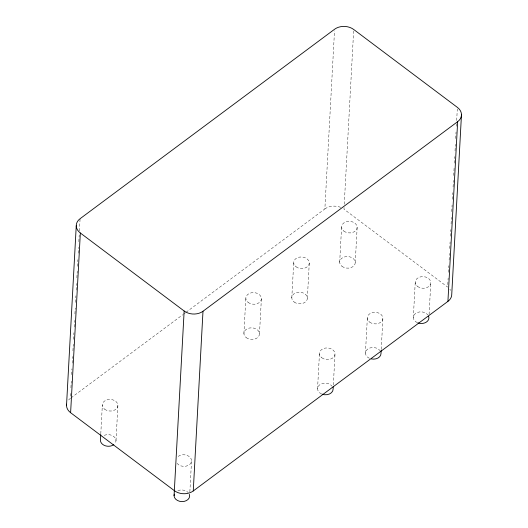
<?xml version="1.0" encoding="UTF-8"?>
<svg xmlns="http://www.w3.org/2000/svg" width="528" height="528" viewBox="0 0 528 528"><rect width="100%" height="100%" fill="white"/><g stroke="black" fill="none" stroke-linecap="round" stroke-linejoin="round"><path stroke-width="0.4" stroke-dasharray="2.64 1.98" d="M70.613 393.485L70.349 398.409A13.53 10.098 3.1 0 0 68.237 400.475M70.924 387.743L71.28 381.183M71.636 374.616L71.947 368.874M72.257 363.125L72.613 356.565M72.923 350.816L73.28 344.256M73.55 339.332L73.907 332.765M74.217 327.023L74.573 320.456M74.923 313.896L75.24 308.147M75.55 302.405L75.907 295.838M76.217 290.096L76.573 283.529M76.883 277.787L77.24 271.227M77.504 266.303L77.86 259.736M78.217 253.169L78.527 247.427M78.837 241.685L79.193 235.118M79.411 231.013L80.078 218.711M100.789 433.792L102.34 405.128M116.008 440.563L117.916 405.339M189.862 491.786L191.545 460.66M243.91 333.538L245.817 298.313M259.486 333.749L261.393 298.531M291.799 297.884L293.707 262.667M307.369 298.102L309.276 262.878M186.041 312.286L324.872 208.936L334.514 30.868M317.546 388.859L319.453 353.641M339.689 262.238L341.596 227.014M333.34 384.978L335.023 353.852M344.078 207.557L343.992 209.194L447.658 287.087M344.256 204.27L353.72 29.489M355.258 262.449L357.166 227.231M365.435 353.212L367.343 317.988M381.229 349.331L382.912 318.199M413.325 317.559L415.232 282.341M429.073 314.497L430.802 282.553M447.79 284.625L448.147 278.058M448.457 272.316L448.813 265.749M449.123 260.007L449.48 253.44M449.744 248.516L450.1 241.956M450.41 236.207L450.767 229.647M451.077 223.905L451.433 217.338M451.744 211.596L452.1 205.029M452.41 199.287L452.767 192.72M453.077 186.978L453.433 180.411M453.704 175.487L454.1 168.102M454.37 163.178L454.72 156.618M455.037 150.869L455.387 144.309M455.704 138.56L456.053 132M456.37 126.251L456.502 123.796M456.68 120.509L457.301 109.025M71.009 397.921L182.734 314.747M183.394 314.252L185.381 312.781M417.305 322.661A7.795 5.815 3.1 0 1 415.529 313.474A7.795 5.815 3.1 0 1 427.799 314.846M321.532 393.961A7.795 5.815 3.1 0 1 319.75 384.773A7.795 5.815 3.1 0 1 332.02 386.146M369.422 358.307A7.795 5.815 3.1 0 1 367.64 349.127A7.795 5.815 3.1 0 1 379.909 350.5M104.234 435.356A7.795 5.815 3.1 0 1 113.652 436.412A7.795 5.815 3.1 0 1 115.018 443.454M177.87 490.684A7.795 5.815 3.1 0 1 188.173 492.525M178.18 456.364A7.795 5.815 3.1 0 1 189.658 456.892A7.795 5.815 3.1 0 1 188.311 465.386A7.795 5.815 3.1 0 1 177.071 463.373M324.872 208.936A13.53 10.098 3.1 0 1 340.639 207.332M449.843 289.212A13.53 10.098 3.1 0 1 450.648 290.407M417.589 286.486A7.795 5.815 3.1 0 0 430.564 284.057A7.795 5.815 3.1 0 0 420.895 276.791A7.795 5.815 3.1 0 0 417.589 286.486M342.045 266.389A7.795 5.815 3.1 0 0 355.021 263.954A7.795 5.815 3.1 0 0 345.358 256.694A7.795 5.815 3.1 0 0 342.045 266.389M343.952 231.165A7.795 5.815 3.1 0 0 356.928 228.73A7.795 5.815 3.1 0 0 347.266 221.47A7.795 5.815 3.1 0 0 343.952 231.165M246.266 337.689A7.795 5.815 3.1 0 0 259.248 335.254A7.795 5.815 3.1 0 0 249.579 327.994A7.795 5.815 3.1 0 0 246.266 337.689M248.173 302.465A7.795 5.815 3.1 0 0 261.155 300.029A7.795 5.815 3.1 0 0 251.486 292.769A7.795 5.815 3.1 0 0 248.173 302.465M321.809 357.786A7.795 5.815 3.1 0 0 334.785 355.357A7.795 5.815 3.1 0 0 325.123 348.091A7.795 5.815 3.1 0 0 321.809 357.786M369.699 322.139A7.795 5.815 3.1 0 0 382.675 319.704A7.795 5.815 3.1 0 0 373.006 312.444A7.795 5.815 3.1 0 0 369.699 322.139M294.155 302.036A7.795 5.815 3.1 0 0 307.131 299.607A7.795 5.815 3.1 0 0 297.469 292.34A7.795 5.815 3.1 0 0 294.155 302.036M296.063 266.812A7.795 5.815 3.1 0 0 309.038 264.383A7.795 5.815 3.1 0 0 299.376 257.123A7.795 5.815 3.1 0 0 296.063 266.812M104.696 409.273A7.795 5.815 3.1 0 0 117.678 406.844A7.795 5.815 3.1 0 0 108.009 399.577A7.795 5.815 3.1 0 0 104.696 409.273"/><path stroke-width="0.79" d="M66.521 405.504L76.25 225.799M70.613 412.711L80.342 233.006A13.53 10.098 3.1 0 1 80.078 218.711L334.607 29.231A13.53 10.098 3.1 0 1 353.72 29.489L457.387 107.382A13.53 10.098 3.1 0 1 457.651 121.678L447.922 301.382L193.261 490.961A13.332 9.953 3.1 0 1 174.418 490.703L70.613 412.711A13.53 10.098 3.1 0 1 66.614 404.191M100.742 434.61L100.432 440.345A7.795 5.815 3.1 0 0 105.343 445.79A7.795 5.815 3.1 0 0 113.804 444.649M174.068 495.673L184.153 310.999L80.342 233.006M193.261 490.961L202.99 311.256L457.651 121.678M333.247 386.615L333.115 389.077A7.795 5.815 3.1 0 1 322.133 394.198M381.183 350.15L381.005 353.423A7.795 5.815 3.1 0 1 371.309 358.915M461.479 114.583L451.75 294.287A13.53 10.098 3.1 0 1 447.922 301.382M428.597 316.265A7.795 5.815 3.1 0 1 426.195 322.199A7.795 5.815 3.1 0 1 417.912 322.898M189.347 494.373A7.795 5.815 3.1 0 1 181.962 501.6A7.795 5.815 3.1 0 1 174.306 494.168M202.99 311.256A13.332 9.953 3.1 0 1 184.153 310.999"/></g></svg>
